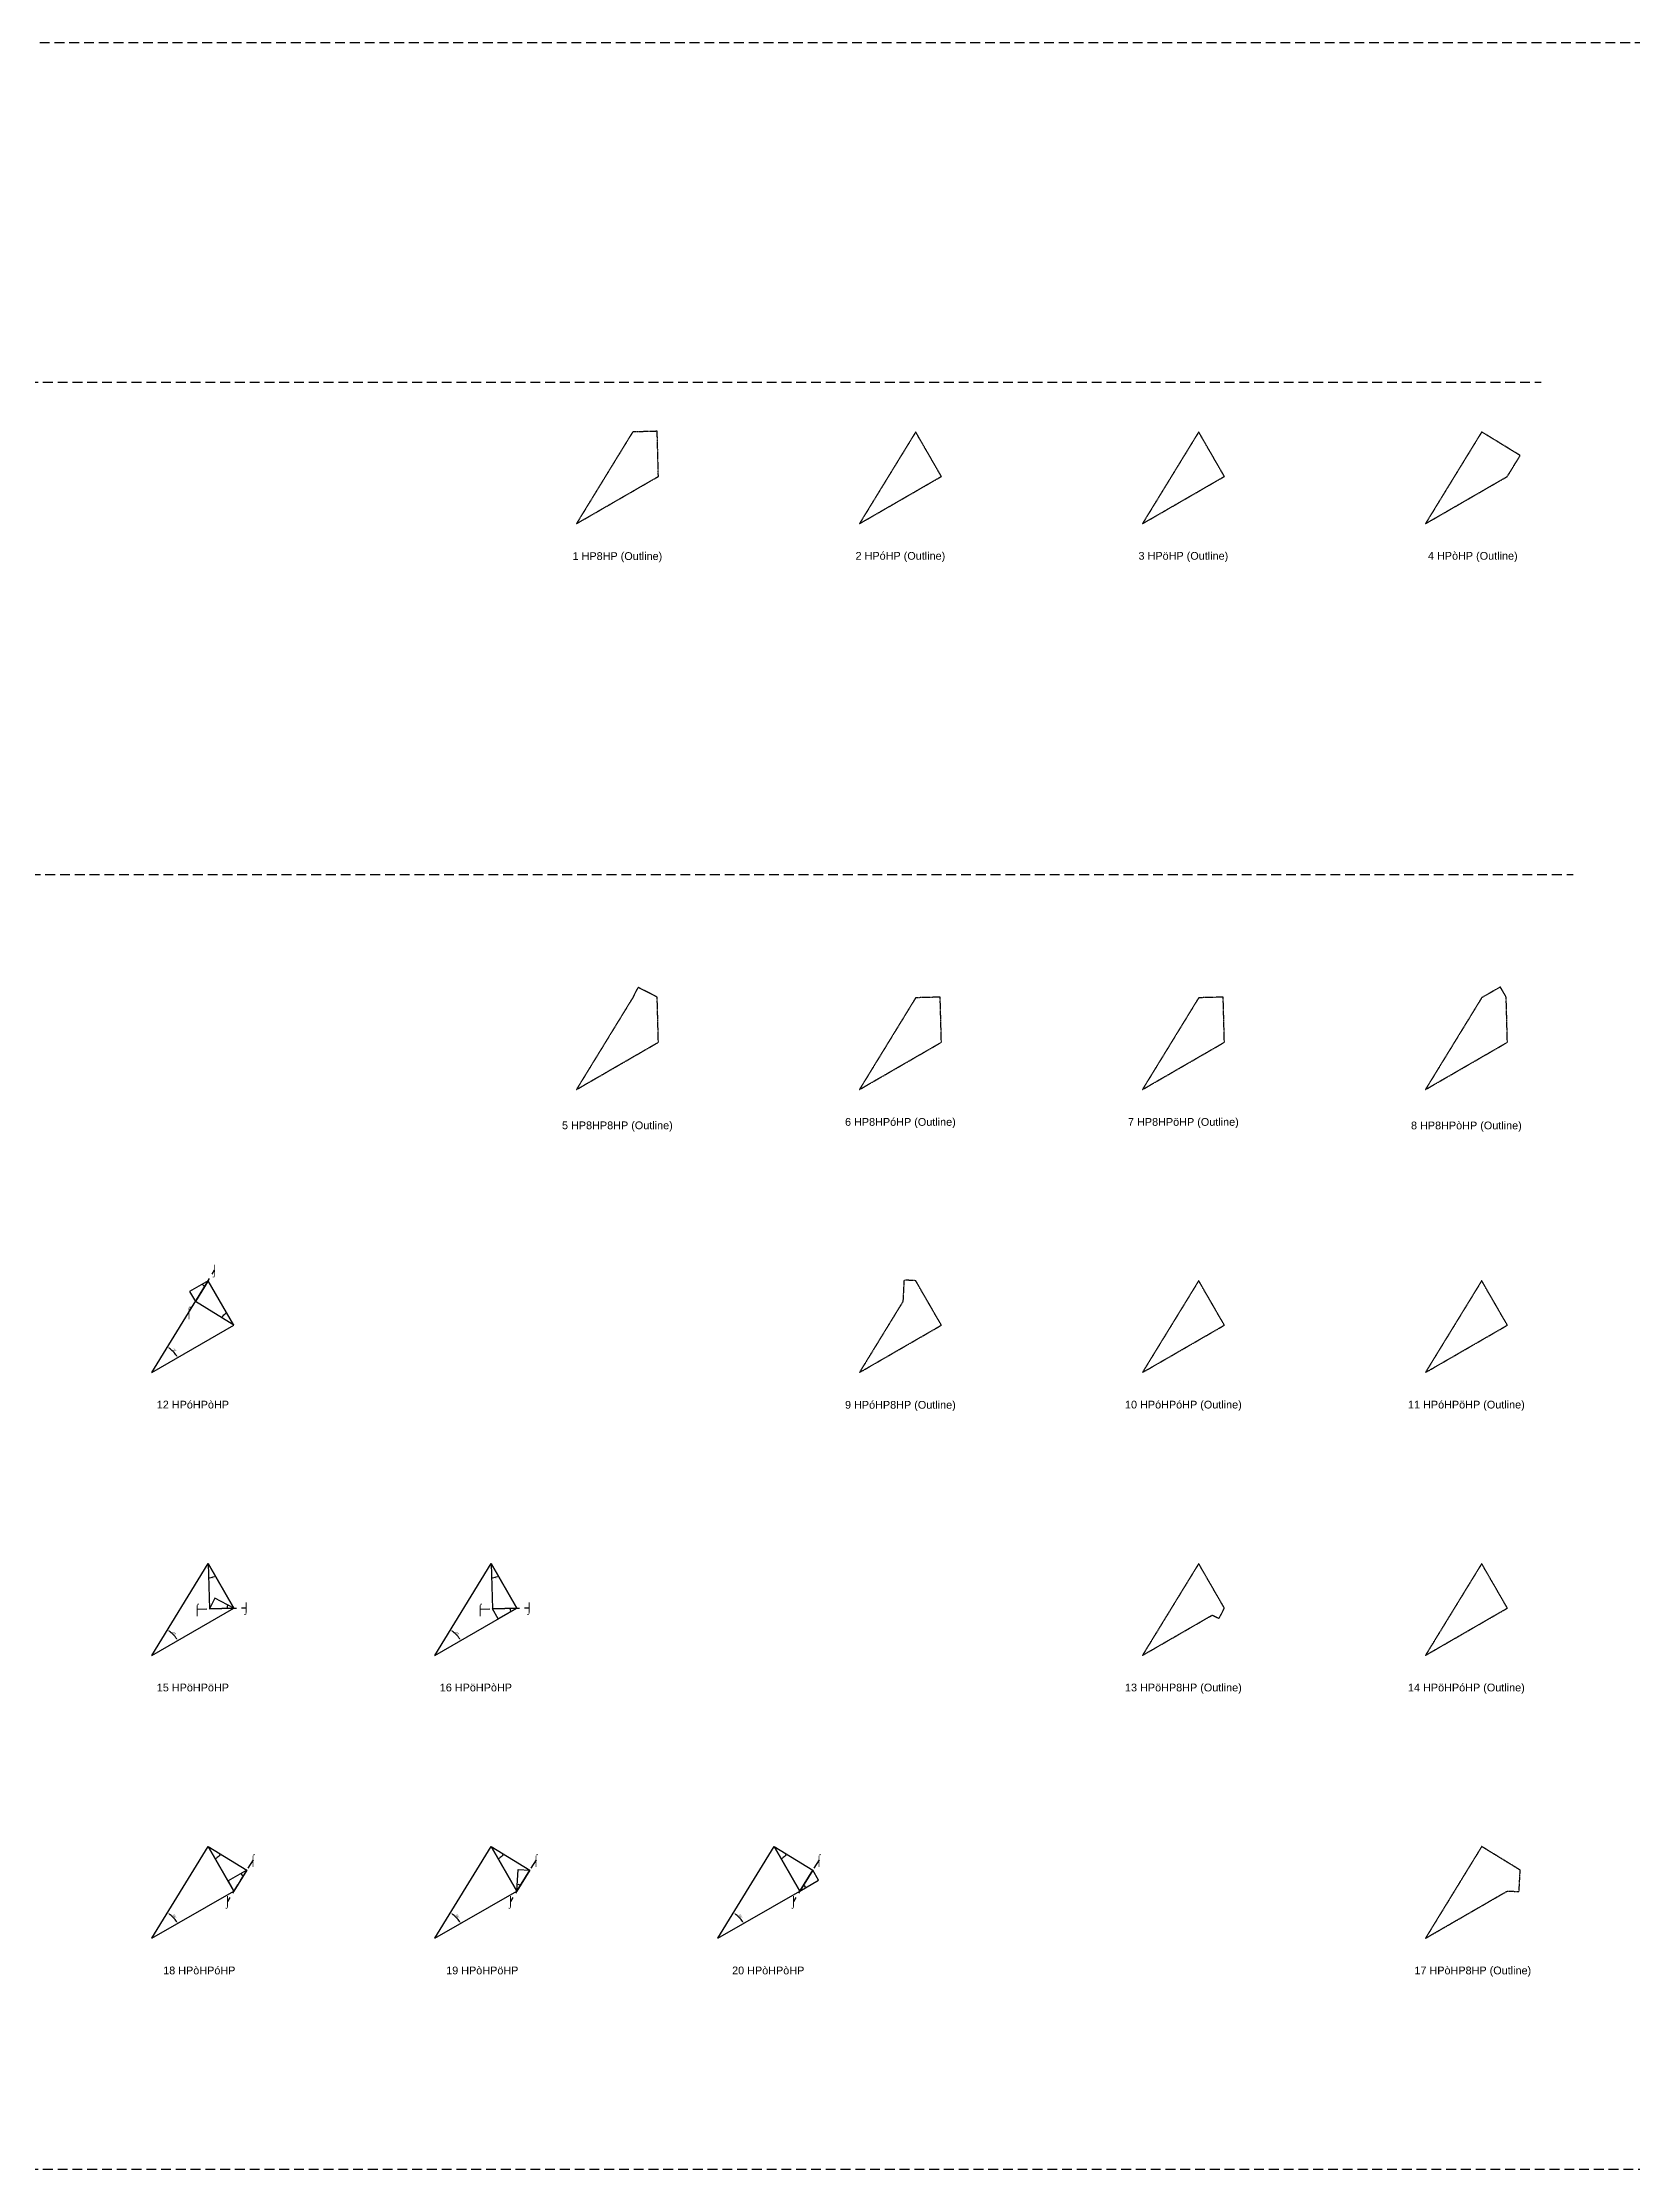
# Model space of a CAD drawing. Header units: millimetres. Extents: x 1397905 to 2845484, y -134122 to 140265.
# Drawn here: x 2040254 to 2245303, y -134122 to 140265 of the extents above; entities that cross this region are included whole.
import ezdxf
from ezdxf.enums import TextEntityAlignment as Align

# ---------------------------------------------------------------- set-up
doc = ezdxf.new("R2010")
doc.units = ezdxf.units.MM
doc.header["$PDMODE"] = 35
doc.linetypes.add('DASHED', pattern=[19.05, 12.7, -6.35])
for name, color, linetype in [('BASE', 170, 'Continuous'), ('HYPOTENUSE', 20, 'Continuous'), ('PERPENDICULAR', 90, 'Continuous')]:
    doc.layers.add(name, color=color, linetype=linetype)
doc.styles.add('Arial', font='arial_0.ttf')
doc.dimstyles.new('ISO-25', dxfattribs={"dimtxt": 250, "dimasz": 100, "dimexe": 1.25, "dimexo": 0.625, "dimgap": 100, "dimtad": 1, "dimdec": 0, "dimtxsty": 'Arial', "dimcen": 2.5, "dimadec": 0, "dimazin": 0, "dimtfac": 1, "dimtdec": 0, "dimtmove": 0, "dimatfit": 3, "dimfxl": 1, "dimarcsym": 0})

# ---------------------------------------------------------------- blocks, each defined once
blk = doc.blocks.new('*D2')
at = {"color": 0, "lineweight": -2, "transparency": 16777216}
blk.add_arc((0, 0), 3850, 3.72107, 24.76727, dxfattribs=at)
at = {"color": 0, "transparency": 16777216}
for points in [[(3459, 1594), (3533, 1632), (3384, 1836)], [(3884, 251), (3800, 249), (3850, 0)]]:
    blk.add_solid(points, dxfattribs=at)
at = {"layer": 'Defpoints', "color": 0, "transparency": 16777216}
for p in [(12208, 6625), (0, 0), (0, 0), (3797, 635), (12208, 0)]:
    blk.add_point(p, dxfattribs=at)
at = {"color": 0, "transparency": 16777216, "insert": (3952, 1003), "char_height": 250, "attachment_point": 5, "rotation": 284.24417, "style": 'Arial'}
blk.add_mtext('28°', dxfattribs=at)
blk = doc.blocks.new('GTN')
at = {"layer": 'BASE'}
blk.add_line((0, 0), (12208.3, 0), dxfattribs=at)
at = {"layer": 'HYPOTENUSE'}
blk.add_line((0, 0), (12208.3, 6625.3), dxfattribs=at)
at = {"layer": 'PERPENDICULAR'}
blk.add_line((12208.3, 0), (12208.3, 6625.3), dxfattribs=at)
at = {"color": 6}
dim = blk.add_angular_dim_2l(base=(3797.3, 635.2), line1=((0, 0), (12208.3, 0)), line2=((0, 0), (12208.3, 6625.3)), dimstyle='ISO-25', override={"dimasz": 250}, dxfattribs=at)
dim.commit()
dim.dimension.update_dxf_attribs({"geometry": '*D2', "text_midpoint": (3952.4, 1003.3)})

msp = doc.modelspace()

# ---------------------------------------------------------------- linework, layer by layer
at = {"linetype": 'DASHED', "ltscale": 100}
for p, q in [((1905051, 96437), (2233537, 96437)), ((1909161, 32925), (2237646, 32925)), ((2059140, -23506), (2062443, -18118)), ((2060192, -61826), (2066510, -61659)), ((2096690, -61826), (2103008, -61659)), ((2067408, -94158), (2064104, -99546)), ((2103906, -94158), (2100603, -99546)), ((2140404, -94158), (2137101, -99546))]:
    msp.add_line(p, q, dxfattribs=at)
msp.add_lwpolyline([(1397905, 140265), (2845484, 140265), (2845484, -134122), (1397905, -134122)], close=True, dxfattribs=at)
at = {"color": 7, "linetype": 'DASHED'}
for points in [[(2116365, 90030), (2109105, 78188), (2119678, 84292), (2119524, 90113)], [(2152863, 17033), (2145603, 5192), (2156176, 11296), (2156022, 17117)], [(2189362, 17033), (2182102, 5192), (2192674, 11296), (2192521, 17117)]]:
    msp.add_lwpolyline(points, close=True, dxfattribs=at)
at = {"color": 4, "linetype": 'DASHED'}
for points in [[(2152863, 90030), (2145603, 78188), (2156176, 84292)], [(2189362, 90030), (2182102, 78188), (2192674, 84292)], [(2189362, -19465), (2182102, -31307), (2192674, -25203)], [(2225860, -19465), (2218600, -31307), (2229173, -25203)], [(2229173, -61701), (2225860, -55963), (2218600, -67805)]]:
    msp.add_lwpolyline(points, close=True, dxfattribs=at)
at = {"color": 6, "linetype": 'DASHED'}
msp.add_lwpolyline([(2230824, 86986), (2225860, 90030), (2218600, 78188), (2229173, 84292)], close=True, dxfattribs=at)
at = {"linetype": 'DASHED'}
for points in [[(2116365, 17033), (2109105, 5192), (2119678, 11296), (2119524, 17117), (2117049, 18377)], [(2228265, 18422), (2225860, 17033), (2218600, 5192), (2229173, 11296), (2229019, 17117)], [(2151358, -19385), (2151212, -22159), (2145603, -31307), (2156176, -25203), (2152863, -19465)], [(2192674, -61701), (2189362, -55963), (2182102, -67805), (2191118, -62600), (2191991, -63044)], [(2230824, -95505), (2225860, -92462), (2218600, -104304), (2229173, -98199), (2230678, -98279)]]:
    msp.add_lwpolyline(points, close=True, dxfattribs=at)

# ---------------------------------------------------------------- block references
at = {"rotation": 30}
for p in [(2054358, -31307), (2054358, -67805), (2090856, -67805), (2054358, -104304), (2090856, -104304), (2127354, -104304)]:
    msp.add_blockref('GTN', p, dxfattribs=at)
at = {"linetype": 'DASHED', "ltscale": 100}
for p, xscale, yscale, zscale, rotation in [((2061618, -19465), 0.227509725149739, 0.227509725149739, 0.227509725149739, 210.0000000000004), ((2064930, -25203), -0.4769797953265321, 0.4769797953265321, 0.4769797953265321, 328.488332761791), ((2061618, -55963), 0.4769797953265321, 0.4769797953265321, 0.4769797953265321, 271.5116672382085), ((2098116, -55963), 0.4769797953265321, 0.4769797953265321, 0.4769797953265321, 271.5116672382085), ((2064930, -61701), 0.227509725149742, 0.227509725149742, 0.227509725149742, 153.0233344764172), ((2101429, -61701), -0.227509725149742, 0.227509725149742, 0.227509725149742, 29.9999999999999), ((2061618, -92462), -0.476979795326532, 0.4769797953265321, 0.4769797953265321, 148.488332761791), ((2098116, -92462), -0.476979795326532, 0.4769797953265321, 0.4769797953265321, 148.488332761791), ((2134614, -92462), -0.476979795326532, 0.4769797953265321, 0.4769797953265321, 148.488332761791), ((2066582, -95505), 0.227509725149739, 0.227509725149739, 0.227509725149739, 210.0000000000002), ((2101429, -98199), -0.2275097251497389, 0.2275097251497389, 0.227509725149739, 266.9766655235829), ((2137927, -98199), 0.227509725149739, 0.227509725149739, 0.227509725149739, 30.00000000000027)]:
    msp.add_blockref('GTN', p, dxfattribs=dict(at, xscale=xscale, yscale=yscale, zscale=zscale, rotation=rotation))

# ---------------------------------------------------------------- texts
at = {"linetype": 'DASHED', "ltscale": 100, "style": 'Arial'}
for s, p in [('1 HP8HP (Outline)', (2114391, 74014)), ('2 HPóHP (Outline)', (2150890, 74044)), ('3 HPöHP (Outline)', (2187388, 74044)), ('4 HPòHP (Outline)', (2224712, 74044)), ('5 HP8HP8HP (Outline)', (2114391, 577)), ('6 HP8HPóHP (Outline)', (2150890, 1018)), ('7 HP8HPöHP (Outline)', (2187388, 1018)), ('8 HP8HPòHP (Outline)', (2223886, 561)), ('⌡', (2062443, -18118)), ('⌠', (2059140, -23506)), ('12 HPóHPòHP', (2059644, -35451)), ('9 HPóHP8HP (Outline)', (2150890, -35479)), ('10 HPóHPóHP (Outline)', (2187388, -35451)), ('11 HPóHPöHP (Outline)', (2223886, -35451)), ('⌠', (2060192, -61826)), ('⌡', (2066510, -61659)), ('⌠', (2096690, -61826)), ('⌡', (2103008, -61659)), ('15 HPöHPöHP', (2059644, -71950)), ('16 HPöHPòHP', (2096142, -71950)), ('13 HPöHP8HP (Outline)', (2187388, -71950)), ('14 HPöHPóHP (Outline)', (2223886, -71950)), ('⌠', (2067408, -94158)), ('⌠', (2103906, -94158)), ('⌠', (2140404, -94158)), ('⌡', (2064104, -99546)), ('⌡', (2100603, -99546)), ('⌡', (2137101, -99546)), ('18 HPòHPóHP', (2060470, -108448)), ('19 HPòHPöHP', (2096968, -108448)), ('20 HPòHPòHP', (2133843, -108448)), ('17 HPòHP8HP (Outline)', (2224712, -108448))]:
    msp.add_text(s, height=1000, dxfattribs=at).set_placement(p, align=Align.MIDDLE_CENTER)

doc.saveas('drawing.dxf')
